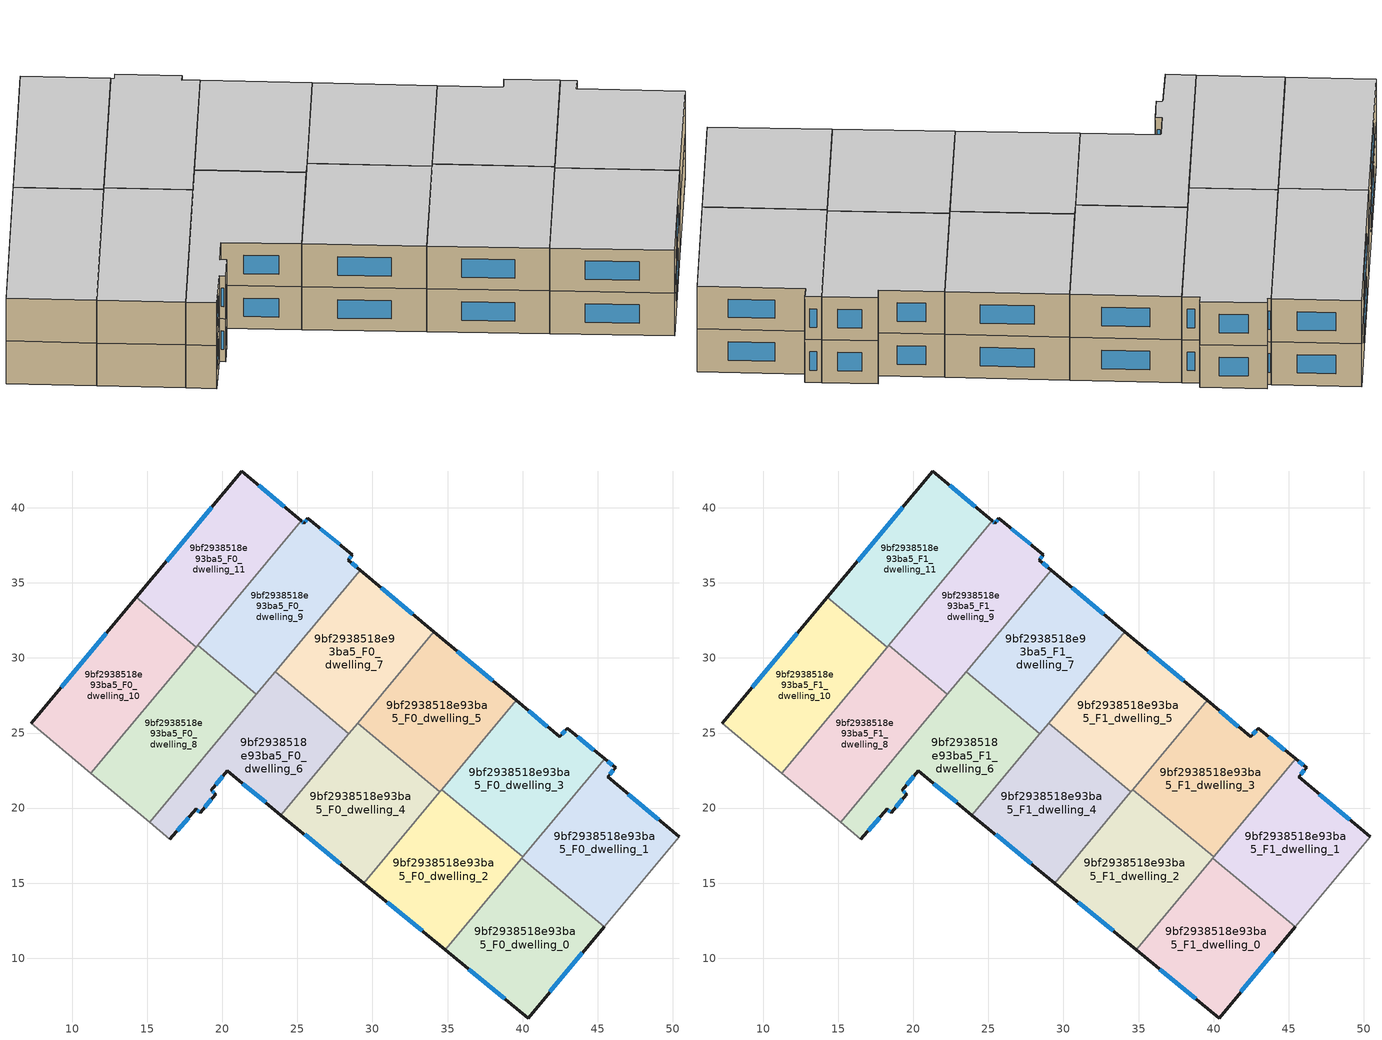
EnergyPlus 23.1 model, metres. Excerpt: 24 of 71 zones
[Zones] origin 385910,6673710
9bf2938518e93ba5_F0_dwelling_0
 floor ground (EU_floor_Construction): 45.43,12.08 40.38,6.02 34.85,10.56 39.94,16.66 z0
 wall outside (EU_wall_Construction): 34.85,10.56 40.38,6.02 45.43,12.08 z0:3
 wall to 9bf2938518e93ba5_F0_dwelling_1 (EU_wall_Construction): 45.43,12.08 39.94,16.66 z0:3
 wall to 9bf2938518e93ba5_F0_dwelling_2 (EU_wall_Construction): 39.94,16.66 34.85,10.56 z0:3
 window (EU_Window_Construction): 41.82,7.75 43.99,10.35 / 36.43,9.26 38.8,7.32 z0.86:2.14
9bf2938518e93ba5_F0_dwelling_1
 floor ground (EU_floor_Construction): 46.2,22.67 45.66,22.08 50.44,18.08 45.43,12.08 39.94,16.66 45.46,23.28 z0
 wall outside (EU_wall_Construction): 50.44,18.08 45.66,22.08 46.2,22.67 45.46,23.28 z0:3
 wall adiabatic (EU_wall_Construction): 45.43,12.08 50.44,18.08 z0:3
 wall to 9bf2938518e93ba5_F0_dwelling_3 (EU_wall_Construction): 45.46,23.28 40.01,16.74 z0:3
 wall to 9bf2938518e93ba5_F0_dwelling_2 (EU_wall_Construction): 40.01,16.74 39.94,16.66 z0:3
 window (EU_Window_Construction): 45.99,22.85 45.67,23.11 / 45.81,22.25 46.04,22.5 / 49.07,19.22 47.03,20.94 z0.86:2.14
9bf2938518e93ba5_F0_dwelling_10
 floor ground (EU_floor_Construction): 18.26,30.73 11.24,22.32 7.27,25.63 14.28,34.04 z0
 wall outside (EU_wall_Construction): 14.28,34.04 7.27,25.63 z0:3
 wall to 9bf2938518e93ba5_F0_dwelling_11 (EU_wall_Construction): 18.26,30.73 14.28,34.04 z0:3
 wall adiabatic (EU_wall_Construction): 7.27,25.63 11.24,22.32 z0:3
 wall to 9bf2938518e93ba5_F0_dwelling_8 (EU_wall_Construction): 11.24,22.32 18.26,30.73 z0:3
 window (EU_Window_Construction): 12.28,31.64 9.27,28.04 z0.86:2.14
9bf2938518e93ba5_F0_dwelling_11
 floor ground (EU_floor_Construction): 25.27,39.13 18.26,30.73 14.28,34.04 21.29,42.45 z0
 wall outside (EU_wall_Construction): 25.27,39.13 21.29,42.45 14.28,34.04 z0:3
 wall to 9bf2938518e93ba5_F0_dwelling_9 (EU_wall_Construction): 18.35,30.84 25.27,39.13 z0:3
 wall to 9bf2938518e93ba5_F0_dwelling_8 (EU_wall_Construction): 18.26,30.73 18.35,30.84 z0:3
 window (EU_Window_Construction): 24.13,40.08 22.43,41.5 / 19.29,40.05 16.28,36.45 z0.86:2.14
9bf2938518e93ba5_F0_dwelling_2
 floor ground (EU_floor_Construction): 40.01,16.74 34.85,10.56 29.43,15.01 34.62,21.23 z0
 wall outside (EU_wall_Construction): 29.43,15.01 34.85,10.56 z0:3
 wall to 9bf2938518e93ba5_F0_dwelling_3 (EU_wall_Construction): 40.01,16.74 34.62,21.23 z0:3
 wall to 9bf2938518e93ba5_F0_dwelling_4 (EU_wall_Construction): 34.49,21.08 29.43,15.01 z0:3
 wall to 9bf2938518e93ba5_F0_dwelling_5 (EU_wall_Construction): 34.62,21.23 34.49,21.08 z0:3
 window (EU_Window_Construction): 30.98,13.74 33.3,11.83 z0.86:2.14
9bf2938518e93ba5_F0_dwelling_3
 floor ground (EU_floor_Construction): 42.97,25.33 45.46,23.28 40.01,16.74 34.62,21.23 39.58,27.17 42.48,24.74 z0
 wall outside (EU_wall_Construction): 45.46,23.28 42.97,25.33 42.48,24.74 39.58,27.17 z0:3
 wall to 9bf2938518e93ba5_F0_dwelling_5 (EU_wall_Construction): 39.58,27.17 34.62,21.23 z0:3
 window (EU_Window_Construction): 41.65,25.43 40.41,26.47 / 42.83,25.16 42.62,24.91 / 44.75,23.87 43.68,24.74 z0.86:2.14
9bf2938518e93ba5_F0_dwelling_4
 floor ground (EU_floor_Construction): 34.49,21.08 29.43,15.01 23.91,19.54 29.01,25.65 z0
 wall outside (EU_wall_Construction): 23.91,19.54 29.43,15.01 z0:3
 wall to 9bf2938518e93ba5_F0_dwelling_5 (EU_wall_Construction): 34.49,21.08 29.01,25.65 z0:3
 wall to 9bf2938518e93ba5_F0_dwelling_6 (EU_wall_Construction): 28.43,24.96 23.91,19.54 z0:3
 wall to 9bf2938518e93ba5_F0_dwelling_7 (EU_wall_Construction): 29.01,25.65 28.43,24.96 z0:3
 window (EU_Window_Construction): 25.49,18.24 27.85,16.3 z0.86:2.14
9bf2938518e93ba5_F0_dwelling_5
 floor ground (EU_floor_Construction): 39.58,27.17 34.49,21.08 29.01,25.65 34.1,31.75 z0
 wall outside (EU_wall_Construction): 39.58,27.17 34.1,31.75 z0:3
 wall to 9bf2938518e93ba5_F0_dwelling_7 (EU_wall_Construction): 34.1,31.75 29.01,25.65 z0:3
 window (EU_Window_Construction): 38.01,28.47 35.66,30.44 z0.86:2.14
9bf2938518e93ba5_F0_dwelling_6
 floor ground (EU_floor_Construction): 28.43,24.96 23.91,19.54 20.33,22.47 19.26,21.18 19.56,20.93 18.54,19.68 18.26,19.95 16.5,17.92 15.15,19.04 23.51,29.07 z0
 wall outside (EU_wall_Construction): 16.5,17.92 18.26,19.95 18.54,19.68 19.56,20.93 19.26,21.18 20.33,22.47 23.91,19.54 z0:3
 wall adiabatic (EU_wall_Construction): 15.15,19.04 16.5,17.92 z0:3
 wall to 9bf2938518e93ba5_F0_dwelling_7 (EU_wall_Construction): 28.43,24.96 23.51,29.07 z0:3
 wall to 9bf2938518e93ba5_F0_dwelling_8 (EU_wall_Construction): 22.27,27.57 15.15,19.04 z0:3
 wall to 9bf2938518e93ba5_F0_dwelling_9 (EU_wall_Construction): 23.51,29.07 22.27,27.57 z0:3
 window (EU_Window_Construction): 19.47,21.01 19.35,21.11 / 18.83,20.04 19.27,20.58 / 18.34,19.87 18.46,19.76 / 17,18.5 17.75,19.37 / 21.35,21.63 22.89,20.38 / 19.57,21.55 20.03,22.11 z0.86:2.14
9bf2938518e93ba5_F0_dwelling_7
 floor ground (EU_floor_Construction): 34.1,31.75 28.43,24.96 23.51,29.07 29.18,35.86 z0
 wall outside (EU_wall_Construction): 34.1,31.75 29.18,35.86 z0:3
 wall to 9bf2938518e93ba5_F0_dwelling_9 (EU_wall_Construction): 29.18,35.86 23.51,29.07 z0:3
 window (EU_Window_Construction): 32.69,32.92 30.58,34.68 z0.86:2.14
9bf2938518e93ba5_F0_dwelling_8
 floor ground (EU_floor_Construction): 22.27,27.57 15.15,19.04 11.24,22.32 18.35,30.84 z0
 wall to 9bf2938518e93ba5_F0_dwelling_9 (EU_wall_Construction): 22.27,27.57 18.35,30.84 z0:3
 wall adiabatic (EU_wall_Construction): 11.24,22.32 15.15,19.04 z0:3
9bf2938518e93ba5_F0_dwelling_9
 floor ground (EU_floor_Construction): 28.67,36.86 28.38,36.52 29.18,35.86 22.27,27.57 18.35,30.84 25.27,39.13 25.44,38.98 25.68,39.3 z0
 wall outside (EU_wall_Construction): 29.18,35.86 28.38,36.52 28.67,36.86 25.68,39.3 25.44,38.98 25.27,39.13 z0:3
 window (EU_Window_Construction): 28.95,36.05 28.61,36.33 / 25.39,39.02 25.32,39.09 / 25.61,39.21 25.51,39.07 / 27.81,37.56 26.53,38.61 / 28.46,36.62 28.59,36.76 z0.86:2.14
9bf2938518e93ba5_F1_dwelling_0
 floor to 9bf2938518e93ba5_F0_dwelling_0 (EU_floor_Construction): 45.43,12.08 40.38,6.02 34.85,10.56 39.94,16.66 z3
 wall outside (EU_wall_Construction): 34.85,10.56 40.38,6.02 45.43,12.08 z3:6
 wall to 9bf2938518e93ba5_F1_dwelling_1 (EU_wall_Construction): 45.43,12.08 39.94,16.66 z3:6
 wall to 9bf2938518e93ba5_F1_dwelling_2 (EU_wall_Construction): 39.94,16.66 34.85,10.56 z3:6
 window (EU_Window_Construction): 41.82,7.75 43.99,10.35 / 36.43,9.26 38.8,7.32 z3.86:5.14
 ceiling to 9bf2938518e93ba5_F2_dwelling_0 (EU_floor_Construction): 40.38,6.02 45.43,12.08 39.94,16.66 34.85,10.56 z6
9bf2938518e93ba5_F1_dwelling_1
 floor to 9bf2938518e93ba5_F0_dwelling_1 (EU_floor_Construction): 46.2,22.67 45.66,22.08 50.44,18.08 45.43,12.08 39.94,16.66 45.46,23.28 z3
 wall outside (EU_wall_Construction): 50.44,18.08 45.66,22.08 46.2,22.67 45.46,23.28 z3:6
 wall adiabatic (EU_wall_Construction): 45.43,12.08 50.44,18.08 z3:6
 wall to 9bf2938518e93ba5_F1_dwelling_3 (EU_wall_Construction): 45.46,23.28 40.01,16.74 z3:6
 wall to 9bf2938518e93ba5_F1_dwelling_2 (EU_wall_Construction): 40.01,16.74 39.94,16.66 z3:6
 window (EU_Window_Construction): 45.99,22.85 45.67,23.11 / 45.81,22.25 46.04,22.5 / 49.07,19.22 47.03,20.94 z3.86:5.14
 ceiling to 9bf2938518e93ba5_F2_dwelling_1 (EU_floor_Construction): 45.43,12.08 50.44,18.08 45.66,22.08 46.2,22.67 45.46,23.28 39.94,16.66 z6
9bf2938518e93ba5_F1_dwelling_10
 floor to 9bf2938518e93ba5_F0_dwelling_10 (EU_floor_Construction): 18.26,30.73 11.24,22.32 7.27,25.63 14.28,34.04 z3
 wall outside (EU_wall_Construction): 14.28,34.04 7.27,25.63 z3:6
 wall to 9bf2938518e93ba5_F1_dwelling_11 (EU_wall_Construction): 18.26,30.73 14.28,34.04 z3:6
 wall adiabatic (EU_wall_Construction): 7.27,25.63 11.24,22.32 z3:6
 wall to 9bf2938518e93ba5_F1_dwelling_8 (EU_wall_Construction): 11.24,22.32 18.26,30.73 z3:6
 window (EU_Window_Construction): 12.28,31.64 9.27,28.04 z3.86:5.14
 ceiling to 9bf2938518e93ba5_F2_dwelling_10 (EU_floor_Construction): 11.24,22.32 18.26,30.73 14.28,34.04 7.27,25.63 z6
9bf2938518e93ba5_F1_dwelling_11
 floor to 9bf2938518e93ba5_F0_dwelling_11 (EU_floor_Construction): 25.27,39.13 18.26,30.73 14.28,34.04 21.29,42.45 z3
 wall outside (EU_wall_Construction): 25.27,39.13 21.29,42.45 14.28,34.04 z3:6
 wall to 9bf2938518e93ba5_F1_dwelling_9 (EU_wall_Construction): 18.35,30.84 25.27,39.13 z3:6
 wall to 9bf2938518e93ba5_F1_dwelling_8 (EU_wall_Construction): 18.26,30.73 18.35,30.84 z3:6
 window (EU_Window_Construction): 24.13,40.08 22.43,41.5 / 19.29,40.05 16.28,36.45 z3.86:5.14
 ceiling to 9bf2938518e93ba5_F2_dwelling_11 (EU_floor_Construction): 18.26,30.73 25.27,39.13 21.29,42.45 14.28,34.04 z6
9bf2938518e93ba5_F1_dwelling_2
 floor to 9bf2938518e93ba5_F0_dwelling_2 (EU_floor_Construction): 40.01,16.74 34.85,10.56 29.43,15.01 34.62,21.23 z3
 wall outside (EU_wall_Construction): 29.43,15.01 34.85,10.56 z3:6
 wall to 9bf2938518e93ba5_F1_dwelling_3 (EU_wall_Construction): 40.01,16.74 34.62,21.23 z3:6
 wall to 9bf2938518e93ba5_F1_dwelling_4 (EU_wall_Construction): 34.49,21.08 29.43,15.01 z3:6
 wall to 9bf2938518e93ba5_F1_dwelling_5 (EU_wall_Construction): 34.62,21.23 34.49,21.08 z3:6
 window (EU_Window_Construction): 30.98,13.74 33.3,11.83 z3.86:5.14
 ceiling to 9bf2938518e93ba5_F2_dwelling_2 (EU_floor_Construction): 34.85,10.56 40.01,16.74 34.62,21.23 29.43,15.01 z6
9bf2938518e93ba5_F1_dwelling_3
 floor to 9bf2938518e93ba5_F0_dwelling_3 (EU_floor_Construction): 42.97,25.33 45.46,23.28 40.01,16.74 34.62,21.23 39.58,27.17 42.48,24.74 z3
 wall outside (EU_wall_Construction): 45.46,23.28 42.97,25.33 42.48,24.74 39.58,27.17 z3:6
 wall to 9bf2938518e93ba5_F1_dwelling_5 (EU_wall_Construction): 39.58,27.17 34.62,21.23 z3:6
 window (EU_Window_Construction): 41.65,25.43 40.41,26.47 / 42.83,25.16 42.62,24.91 / 44.75,23.87 43.68,24.74 z3.86:5.14
 ceiling to 9bf2938518e93ba5_F2_dwelling_3 (EU_floor_Construction): 40.01,16.74 45.46,23.28 42.97,25.33 42.48,24.74 39.58,27.17 34.62,21.23 z6
9bf2938518e93ba5_F1_dwelling_4
 floor to 9bf2938518e93ba5_F0_dwelling_4 (EU_floor_Construction): 34.49,21.08 29.43,15.01 23.91,19.54 29.01,25.65 z3
 wall outside (EU_wall_Construction): 23.91,19.54 29.43,15.01 z3:6
 wall to 9bf2938518e93ba5_F1_dwelling_5 (EU_wall_Construction): 34.49,21.08 29.01,25.65 z3:6
 wall to 9bf2938518e93ba5_F1_dwelling_6 (EU_wall_Construction): 28.43,24.96 23.91,19.54 z3:6
 wall to 9bf2938518e93ba5_F1_dwelling_7 (EU_wall_Construction): 29.01,25.65 28.43,24.96 z3:6
 window (EU_Window_Construction): 25.49,18.24 27.85,16.3 z3.86:5.14
 ceiling to 9bf2938518e93ba5_F2_dwelling_4 (EU_floor_Construction): 29.43,15.01 34.49,21.08 29.01,25.65 23.91,19.54 z6
9bf2938518e93ba5_F1_dwelling_5
 floor to 9bf2938518e93ba5_F0_dwelling_5 (EU_floor_Construction): 39.58,27.17 34.49,21.08 29.01,25.65 34.1,31.75 z3
 wall outside (EU_wall_Construction): 39.58,27.17 34.1,31.75 z3:6
 wall to 9bf2938518e93ba5_F1_dwelling_7 (EU_wall_Construction): 34.1,31.75 29.01,25.65 z3:6
 window (EU_Window_Construction): 38.01,28.47 35.66,30.44 z3.86:5.14
 ceiling to 9bf2938518e93ba5_F2_dwelling_5 (EU_floor_Construction): 34.49,21.08 39.58,27.17 34.1,31.75 29.01,25.65 z6
9bf2938518e93ba5_F1_dwelling_6
 floor to 9bf2938518e93ba5_F0_dwelling_6 (EU_floor_Construction): 28.43,24.96 23.91,19.54 20.33,22.47 19.26,21.18 19.56,20.93 18.54,19.68 18.26,19.95 16.5,17.92 15.15,19.04 23.51,29.07 z3
 wall outside (EU_wall_Construction): 16.5,17.92 18.26,19.95 18.54,19.68 19.56,20.93 19.26,21.18 20.33,22.47 23.91,19.54 z3:6
 wall adiabatic (EU_wall_Construction): 15.15,19.04 16.5,17.92 z3:6
 wall to 9bf2938518e93ba5_F1_dwelling_7 (EU_wall_Construction): 28.43,24.96 23.51,29.07 z3:6
 wall to 9bf2938518e93ba5_F1_dwelling_8 (EU_wall_Construction): 22.27,27.57 15.15,19.04 z3:6
 wall to 9bf2938518e93ba5_F1_dwelling_9 (EU_wall_Construction): 23.51,29.07 22.27,27.57 z3:6
 window (EU_Window_Construction): 19.47,21.01 19.35,21.11 / 18.83,20.04 19.27,20.58 / 18.34,19.87 18.46,19.76 / 17,18.5 17.75,19.37 / 21.35,21.63 22.89,20.38 / 19.57,21.55 20.03,22.11 z3.86:5.14
 ceiling to 9bf2938518e93ba5_F2_dwelling_6 (EU_floor_Construction): 23.91,19.54 28.43,24.96 23.51,29.07 15.15,19.04 16.5,17.92 18.26,19.95 18.54,19.68 19.56,20.93 19.26,21.18 20.33,22.47 z6
9bf2938518e93ba5_F1_dwelling_7
 floor to 9bf2938518e93ba5_F0_dwelling_7 (EU_floor_Construction): 34.1,31.75 28.43,24.96 23.51,29.07 29.18,35.86 z3
 wall outside (EU_wall_Construction): 34.1,31.75 29.18,35.86 z3:6
 wall to 9bf2938518e93ba5_F1_dwelling_9 (EU_wall_Construction): 29.18,35.86 23.51,29.07 z3:6
 window (EU_Window_Construction): 32.69,32.92 30.58,34.68 z3.86:5.14
 ceiling to 9bf2938518e93ba5_F2_dwelling_7 (EU_floor_Construction): 28.43,24.96 34.1,31.75 29.18,35.86 23.51,29.07 z6
9bf2938518e93ba5_F1_dwelling_8
 floor to 9bf2938518e93ba5_F0_dwelling_8 (EU_floor_Construction): 22.27,27.57 15.15,19.04 11.24,22.32 18.35,30.84 z3
 wall to 9bf2938518e93ba5_F1_dwelling_9 (EU_wall_Construction): 22.27,27.57 18.35,30.84 z3:6
 wall adiabatic (EU_wall_Construction): 11.24,22.32 15.15,19.04 z3:6
 ceiling to 9bf2938518e93ba5_F2_dwelling_8 (EU_floor_Construction): 15.15,19.04 22.27,27.57 18.35,30.84 11.24,22.32 z6
9bf2938518e93ba5_F1_dwelling_9
 floor to 9bf2938518e93ba5_F0_dwelling_9 (EU_floor_Construction): 28.67,36.86 28.38,36.52 29.18,35.86 22.27,27.57 18.35,30.84 25.27,39.13 25.44,38.98 25.68,39.3 z3
 wall outside (EU_wall_Construction): 29.18,35.86 28.38,36.52 28.67,36.86 25.68,39.3 25.44,38.98 25.27,39.13 z3:6
 window (EU_Window_Construction): 28.95,36.05 28.61,36.33 / 25.39,39.02 25.32,39.09 / 25.61,39.21 25.51,39.07 / 27.81,37.56 26.53,38.61 / 28.46,36.62 28.59,36.76 z3.86:5.14
 ceiling to 9bf2938518e93ba5_F2_dwelling_9 (EU_floor_Construction): 22.27,27.57 29.18,35.86 28.38,36.52 28.67,36.86 25.68,39.3 25.44,38.98 25.27,39.13 18.35,30.84 z6
[Building]
EU S2 Campaign: North Axis=0; Terrain=City; Solar Distribution=FullExterior
[Site:Location]
Helsinki-Vantaa.AP: Latitude=60.317; Longitude=24.963; Time Zone=2; Elevation=54.6
[SizingPeriod:WeatherFileDays]
AnnualSizingPeriod: Begin Month=1; Begin Day of Month=1; End Month=12; End Day of Month=31; Day of Week for Start Day=Monday; Use Weather File Daylight Saving Period=No; Use Weather File Rain and Snow Indicators=No
[MATERIAL]
EU_InternalMass_Material: Roughness=MediumRough; Thickness=0.1; Conductivity=1; Density=1800; Specific Heat=900; Thermal Absorptance=0.9; Solar Absorptance=0.7; Visible Absorptance=0.7
[MATERIAL:NOMASS] Roughness=MediumRough; Thermal Absorptance=0.9; Solar Absorptance=0.7; Visible Absorptance=0.7
Name | Thermal Resistance
EU_wall_NoMass | 1.10183
EU_floor_NoMass | 1.70606
[WINDOWMATERIAL:SIMPLEGLAZINGSYSTEM]
EU_Window_SimpleGlazing: UFactor=3.11035; Solar Heat Gain Coefficient=0.8; Visible Transmittance=0.8
[CONSTRUCTION]
EU_wall_Construction: EU_wall_NoMass
EU_floor_Construction: EU_floor_NoMass
EU_Window_Construction: EU_Window_SimpleGlazing
EU_InternalMass_Construction: EU_InternalMass_Material
[ZONE] Type=1; Multiplier=1; Ceiling Height=autocalculate; Floor Area=autocalculate; Part of Total Floor Area=Yes
Name | Volume
9bf2938518e93ba5_F0_dwelling_0; 9bf2938518e93ba5_F1_dwelling_0; 9bf2938518e93ba5_F0_dwelling_1; 9bf2938518e93ba5_F1_dwelling_1 | 169.986
9bf2938518e93ba5_F0_dwelling_10; 9bf2938518e93ba5_F1_dwelling_10; 9bf2938518e93ba5_F0_dwelling_2; 9bf2938518e93ba5_F1_dwelling_2 | 169.98
9bf2938518e93ba5_F0_dwelling_11; 9bf2938518e93ba5_F1_dwelling_11 | 169.998
9bf2938518e93ba5_F0_dwelling_3; 9bf2938518e93ba5_F1_dwelling_3; 9bf2938518e93ba5_F0_dwelling_9; 9bf2938518e93ba5_F1_dwelling_9 | 169.978
9bf2938518e93ba5_F0_dwelling_4; 9bf2938518e93ba5_F1_dwelling_4; 9bf2938518e93ba5_F0_dwelling_5; 9bf2938518e93ba5_F1_dwelling_5 | 169.981
9bf2938518e93ba5_F0_dwelling_6; 9bf2938518e93ba5_F1_dwelling_6 | 169.965
9bf2938518e93ba5_F0_dwelling_7; 9bf2938518e93ba5_F1_dwelling_7 | 169.984
9bf2938518e93ba5_F0_dwelling_8; 9bf2938518e93ba5_F1_dwelling_8 | 169.972
[INTERNALMASS] Construction=EU_InternalMass_Construction
Name | Zone or ZoneList | Surface Area
9bf2938518e93ba5_F0_dwelling_0_EU_InternalMass | 9bf2938518e93ba5_F0_dwelling_0 | 56.6621
9bf2938518e93ba5_F0_dwelling_1_EU_InternalMass | 9bf2938518e93ba5_F0_dwelling_1 | 56.6617
9bf2938518e93ba5_F0_dwelling_2_EU_InternalMass | 9bf2938518e93ba5_F0_dwelling_2 | 56.66
9bf2938518e93ba5_F0_dwelling_3_EU_InternalMass | 9bf2938518e93ba5_F0_dwelling_3 | 56.6594
9bf2938518e93ba5_F0_dwelling_4_EU_InternalMass | 9bf2938518e93ba5_F0_dwelling_4 | 56.6603
9bf2938518e93ba5_F0_dwelling_5_EU_InternalMass | 9bf2938518e93ba5_F0_dwelling_5 | 56.6604
9bf2938518e93ba5_F0_dwelling_6_EU_InternalMass | 9bf2938518e93ba5_F0_dwelling_6 | 56.6552
9bf2938518e93ba5_F0_dwelling_7_EU_InternalMass | 9bf2938518e93ba5_F0_dwelling_7 | 56.6615
9bf2938518e93ba5_F0_dwelling_8_EU_InternalMass | 9bf2938518e93ba5_F0_dwelling_8 | 56.6574
9bf2938518e93ba5_F0_dwelling_9_EU_InternalMass | 9bf2938518e93ba5_F0_dwelling_9 | 56.6593
9bf2938518e93ba5_F0_dwelling_10_EU_InternalMass | 9bf2938518e93ba5_F0_dwelling_10 | 56.66
9bf2938518e93ba5_F0_dwelling_11_EU_InternalMass | 9bf2938518e93ba5_F0_dwelling_11 | 56.6662
9bf2938518e93ba5_F1_dwelling_0_EU_InternalMass | 9bf2938518e93ba5_F1_dwelling_0 | 56.6621
9bf2938518e93ba5_F1_dwelling_1_EU_InternalMass | 9bf2938518e93ba5_F1_dwelling_1 | 56.6617
9bf2938518e93ba5_F1_dwelling_2_EU_InternalMass | 9bf2938518e93ba5_F1_dwelling_2 | 56.66
9bf2938518e93ba5_F1_dwelling_3_EU_InternalMass | 9bf2938518e93ba5_F1_dwelling_3 | 56.6594
9bf2938518e93ba5_F1_dwelling_4_EU_InternalMass | 9bf2938518e93ba5_F1_dwelling_4 | 56.6603
9bf2938518e93ba5_F1_dwelling_5_EU_InternalMass | 9bf2938518e93ba5_F1_dwelling_5 | 56.6604
9bf2938518e93ba5_F1_dwelling_6_EU_InternalMass | 9bf2938518e93ba5_F1_dwelling_6 | 56.6552
9bf2938518e93ba5_F1_dwelling_7_EU_InternalMass | 9bf2938518e93ba5_F1_dwelling_7 | 56.6615
9bf2938518e93ba5_F1_dwelling_8_EU_InternalMass | 9bf2938518e93ba5_F1_dwelling_8 | 56.6574
9bf2938518e93ba5_F1_dwelling_9_EU_InternalMass | 9bf2938518e93ba5_F1_dwelling_9 | 56.6593
9bf2938518e93ba5_F1_dwelling_10_EU_InternalMass | 9bf2938518e93ba5_F1_dwelling_10 | 56.66
9bf2938518e93ba5_F1_dwelling_11_EU_InternalMass | 9bf2938518e93ba5_F1_dwelling_11 | 56.6662
[OTHEREQUIPMENT] Fuel Type=Electricity; Design Level Calculation Method=Watts/Area; Power per Zone Floor Area=1; Fraction Latent=0; Fraction Radiant=0; Fraction Lost=0; Carbon Dioxide Generation Rate=0; EndUse Subcategory=EU_Step8_InternalGains
Name | Zone or ZoneList or Space or SpaceList | Schedule
EU_Step8_InternalGain_9bf2938518e93ba5_F0_dwelling_0_f000 | 9bf2938518e93ba5_F0_dwelling_0 | EU_Step8_GainSchedule_9bf2938518e93ba5_F0_dwelling_0_f000
EU_Step8_InternalGain_9bf2938518e93ba5_F0_dwelling_1_f000 | 9bf2938518e93ba5_F0_dwelling_1 | EU_Step8_GainSchedule_9bf2938518e93ba5_F0_dwelling_1_f000
EU_Step8_InternalGain_9bf2938518e93ba5_F0_dwelling_2_f000 | 9bf2938518e93ba5_F0_dwelling_2 | EU_Step8_GainSchedule_9bf2938518e93ba5_F0_dwelling_2_f000
EU_Step8_InternalGain_9bf2938518e93ba5_F0_dwelling_3_f000 | 9bf2938518e93ba5_F0_dwelling_3 | EU_Step8_GainSchedule_9bf2938518e93ba5_F0_dwelling_3_f000
EU_Step8_InternalGain_9bf2938518e93ba5_F0_dwelling_4_f000 | 9bf2938518e93ba5_F0_dwelling_4 | EU_Step8_GainSchedule_9bf2938518e93ba5_F0_dwelling_4_f000
EU_Step8_InternalGain_9bf2938518e93ba5_F0_dwelling_5_f000 | 9bf2938518e93ba5_F0_dwelling_5 | EU_Step8_GainSchedule_9bf2938518e93ba5_F0_dwelling_5_f000
EU_Step8_InternalGain_9bf2938518e93ba5_F0_dwelling_6_f000 | 9bf2938518e93ba5_F0_dwelling_6 | EU_Step8_GainSchedule_9bf2938518e93ba5_F0_dwelling_6_f000
EU_Step8_InternalGain_9bf2938518e93ba5_F0_dwelling_7_f000 | 9bf2938518e93ba5_F0_dwelling_7 | EU_Step8_GainSchedule_9bf2938518e93ba5_F0_dwelling_7_f000
EU_Step8_InternalGain_9bf2938518e93ba5_F0_dwelling_8_f000 | 9bf2938518e93ba5_F0_dwelling_8 | EU_Step8_GainSchedule_9bf2938518e93ba5_F0_dwelling_8_f000
EU_Step8_InternalGain_9bf2938518e93ba5_F0_dwelling_9_f000 | 9bf2938518e93ba5_F0_dwelling_9 | EU_Step8_GainSchedule_9bf2938518e93ba5_F0_dwelling_9_f000
EU_Step8_InternalGain_9bf2938518e93ba5_F0_dwelling_10_f000 | 9bf2938518e93ba5_F0_dwelling_10 | EU_Step8_GainSchedule_9bf2938518e93ba5_F0_dwelling_10_f000
EU_Step8_InternalGain_9bf2938518e93ba5_F0_dwelling_11_f000 | 9bf2938518e93ba5_F0_dwelling_11 | EU_Step8_GainSchedule_9bf2938518e93ba5_F0_dwelling_11_f000
EU_Step8_InternalGain_9bf2938518e93ba5_F1_dwelling_0_f000 | 9bf2938518e93ba5_F1_dwelling_0 | EU_Step8_GainSchedule_9bf2938518e93ba5_F1_dwelling_0_f000
EU_Step8_InternalGain_9bf2938518e93ba5_F1_dwelling_1_f000 | 9bf2938518e93ba5_F1_dwelling_1 | EU_Step8_GainSchedule_9bf2938518e93ba5_F1_dwelling_1_f000
EU_Step8_InternalGain_9bf2938518e93ba5_F1_dwelling_2_f000 | 9bf2938518e93ba5_F1_dwelling_2 | EU_Step8_GainSchedule_9bf2938518e93ba5_F1_dwelling_2_f000
EU_Step8_InternalGain_9bf2938518e93ba5_F1_dwelling_3_f000 | 9bf2938518e93ba5_F1_dwelling_3 | EU_Step8_GainSchedule_9bf2938518e93ba5_F1_dwelling_3_f000
EU_Step8_InternalGain_9bf2938518e93ba5_F1_dwelling_4_f000 | 9bf2938518e93ba5_F1_dwelling_4 | EU_Step8_GainSchedule_9bf2938518e93ba5_F1_dwelling_4_f000
EU_Step8_InternalGain_9bf2938518e93ba5_F1_dwelling_5_f000 | 9bf2938518e93ba5_F1_dwelling_5 | EU_Step8_GainSchedule_9bf2938518e93ba5_F1_dwelling_5_f000
EU_Step8_InternalGain_9bf2938518e93ba5_F1_dwelling_6_f000 | 9bf2938518e93ba5_F1_dwelling_6 | EU_Step8_GainSchedule_9bf2938518e93ba5_F1_dwelling_6_f000
EU_Step8_InternalGain_9bf2938518e93ba5_F1_dwelling_7_f000 | 9bf2938518e93ba5_F1_dwelling_7 | EU_Step8_GainSchedule_9bf2938518e93ba5_F1_dwelling_7_f000
EU_Step8_InternalGain_9bf2938518e93ba5_F1_dwelling_8_f000 | 9bf2938518e93ba5_F1_dwelling_8 | EU_Step8_GainSchedule_9bf2938518e93ba5_F1_dwelling_8_f000
EU_Step8_InternalGain_9bf2938518e93ba5_F1_dwelling_9_f000 | 9bf2938518e93ba5_F1_dwelling_9 | EU_Step8_GainSchedule_9bf2938518e93ba5_F1_dwelling_9_f000
EU_Step8_InternalGain_9bf2938518e93ba5_F1_dwelling_10_f000 | 9bf2938518e93ba5_F1_dwelling_10 | EU_Step8_GainSchedule_9bf2938518e93ba5_F1_dwelling_10_f000
EU_Step8_InternalGain_9bf2938518e93ba5_F1_dwelling_11_f000 | 9bf2938518e93ba5_F1_dwelling_11 | EU_Step8_GainSchedule_9bf2938518e93ba5_F1_dwelling_11_f000
[ZONEVENTILATION:DESIGNFLOWRATE] Schedule=EU_AlwaysOn; Design Flow Rate Calculation Method=AirChanges/Hour; Air Changes per Hour=0.756316; Ventilation Type=Natural; Fan Pressure Rise=0; Fan Total Efficiency=1; Constant Term Coefficient=1; Temperature Term Coefficient=0; Velocity Term Coefficient=0; Velocity Squared Term Coefficient=0; Minimum Indoor Temperature=-100; Maximum Indoor Temperature=100; Delta Temperature=-100; Minimum Outdoor Temperature=-100; Maximum Outdoor Temperature=100; Maximum Wind Speed=40
Name | Zone or ZoneList or Space or SpaceList
EU_ConstantAir_9bf2938518e93ba5_F0_dwelling_0 | 9bf2938518e93ba5_F0_dwelling_0
EU_ConstantAir_9bf2938518e93ba5_F0_dwelling_1 | 9bf2938518e93ba5_F0_dwelling_1
EU_ConstantAir_9bf2938518e93ba5_F0_dwelling_2 | 9bf2938518e93ba5_F0_dwelling_2
EU_ConstantAir_9bf2938518e93ba5_F0_dwelling_3 | 9bf2938518e93ba5_F0_dwelling_3
EU_ConstantAir_9bf2938518e93ba5_F0_dwelling_4 | 9bf2938518e93ba5_F0_dwelling_4
EU_ConstantAir_9bf2938518e93ba5_F0_dwelling_5 | 9bf2938518e93ba5_F0_dwelling_5
EU_ConstantAir_9bf2938518e93ba5_F0_dwelling_6 | 9bf2938518e93ba5_F0_dwelling_6
EU_ConstantAir_9bf2938518e93ba5_F0_dwelling_7 | 9bf2938518e93ba5_F0_dwelling_7
EU_ConstantAir_9bf2938518e93ba5_F0_dwelling_8 | 9bf2938518e93ba5_F0_dwelling_8
EU_ConstantAir_9bf2938518e93ba5_F0_dwelling_9 | 9bf2938518e93ba5_F0_dwelling_9
EU_ConstantAir_9bf2938518e93ba5_F0_dwelling_10 | 9bf2938518e93ba5_F0_dwelling_10
EU_ConstantAir_9bf2938518e93ba5_F0_dwelling_11 | 9bf2938518e93ba5_F0_dwelling_11
EU_ConstantAir_9bf2938518e93ba5_F1_dwelling_0 | 9bf2938518e93ba5_F1_dwelling_0
EU_ConstantAir_9bf2938518e93ba5_F1_dwelling_1 | 9bf2938518e93ba5_F1_dwelling_1
EU_ConstantAir_9bf2938518e93ba5_F1_dwelling_2 | 9bf2938518e93ba5_F1_dwelling_2
EU_ConstantAir_9bf2938518e93ba5_F1_dwelling_3 | 9bf2938518e93ba5_F1_dwelling_3
EU_ConstantAir_9bf2938518e93ba5_F1_dwelling_4 | 9bf2938518e93ba5_F1_dwelling_4
EU_ConstantAir_9bf2938518e93ba5_F1_dwelling_5 | 9bf2938518e93ba5_F1_dwelling_5
EU_ConstantAir_9bf2938518e93ba5_F1_dwelling_6 | 9bf2938518e93ba5_F1_dwelling_6
EU_ConstantAir_9bf2938518e93ba5_F1_dwelling_7 | 9bf2938518e93ba5_F1_dwelling_7
EU_ConstantAir_9bf2938518e93ba5_F1_dwelling_8 | 9bf2938518e93ba5_F1_dwelling_8
EU_ConstantAir_9bf2938518e93ba5_F1_dwelling_9 | 9bf2938518e93ba5_F1_dwelling_9
EU_ConstantAir_9bf2938518e93ba5_F1_dwelling_10 | 9bf2938518e93ba5_F1_dwelling_10
EU_ConstantAir_9bf2938518e93ba5_F1_dwelling_11 | 9bf2938518e93ba5_F1_dwelling_11
[HVACTEMPLATE:THERMOSTAT] Constant Heating Setpoint=20; Constant Cooling Setpoint=50
EU_HeatOnly_9bf2938518e93ba5_F0_dwelling_0; EU_HeatOnly_9bf2938518e93ba5_F0_dwelling_1; EU_HeatOnly_9bf2938518e93ba5_F0_dwelling_2; EU_HeatOnly_9bf2938518e93ba5_F0_dwelling_3; EU_HeatOnly_9bf2938518e93ba5_F0_dwelling_4; EU_HeatOnly_9bf2938518e93ba5_F0_dwelling_5; EU_HeatOnly_9bf2938518e93ba5_F0_dwelling_6; EU_HeatOnly_9bf2938518e93ba5_F0_dwelling_7; EU_HeatOnly_9bf2938518e93ba5_F0_dwelling_8; EU_HeatOnly_9bf2938518e93ba5_F0_dwelling_9; EU_HeatOnly_9bf2938518e93ba5_F0_dwelling_10; EU_HeatOnly_9bf2938518e93ba5_F0_dwelling_11; EU_HeatOnly_9bf2938518e93ba5_F1_dwelling_0; EU_HeatOnly_9bf2938518e93ba5_F1_dwelling_1; EU_HeatOnly_9bf2938518e93ba5_F1_dwelling_2; EU_HeatOnly_9bf2938518e93ba5_F1_dwelling_3; EU_HeatOnly_9bf2938518e93ba5_F1_dwelling_4; EU_HeatOnly_9bf2938518e93ba5_F1_dwelling_5; EU_HeatOnly_9bf2938518e93ba5_F1_dwelling_6; EU_HeatOnly_9bf2938518e93ba5_F1_dwelling_7; EU_HeatOnly_9bf2938518e93ba5_F1_dwelling_8; EU_HeatOnly_9bf2938518e93ba5_F1_dwelling_9; EU_HeatOnly_9bf2938518e93ba5_F1_dwelling_10; EU_HeatOnly_9bf2938518e93ba5_F1_dwelling_11; EU_HeatOnly_9bf2938518e93ba5_F2_dwelling_0; EU_HeatOnly_9bf2938518e93ba5_F2_dwelling_1; EU_HeatOnly_9bf2938518e93ba5_F2_dwelling_2; EU_HeatOnly_9bf2938518e93ba5_F2_dwelling_3; EU_HeatOnly_9bf2938518e93ba5_F2_dwelling_4; EU_HeatOnly_9bf2938518e93ba5_F2_dwelling_5; EU_HeatOnly_9bf2938518e93ba5_F2_dwelling_6; EU_HeatOnly_9bf2938518e93ba5_F2_dwelling_7; EU_HeatOnly_9bf2938518e93ba5_F2_dwelling_8; EU_HeatOnly_9bf2938518e93ba5_F2_dwelling_9; EU_HeatOnly_9bf2938518e93ba5_F2_dwelling_10; EU_HeatOnly_9bf2938518e93ba5_F2_dwelling_11; EU_HeatOnly_9bf2938518e93ba5_F3_dwelling_0; EU_HeatOnly_9bf2938518e93ba5_F3_dwelling_1; EU_HeatOnly_9bf2938518e93ba5_F3_dwelling_2; EU_HeatOnly_9bf2938518e93ba5_F3_dwelling_3; EU_HeatOnly_9bf2938518e93ba5_F3_dwelling_4; EU_HeatOnly_9bf2938518e93ba5_F3_dwelling_5; EU_HeatOnly_9bf2938518e93ba5_F3_dwelling_6; EU_HeatOnly_9bf2938518e93ba5_F3_dwelling_7; EU_HeatOnly_9bf2938518e93ba5_F3_dwelling_8; EU_HeatOnly_9bf2938518e93ba5_F3_dwelling_9; EU_HeatOnly_9bf2938518e93ba5_F3_dwelling_10; EU_HeatOnly_9bf2938518e93ba5_F3_dwelling_11; EU_HeatOnly_9bf2938518e93ba5_F4_dwelling_0; EU_HeatOnly_9bf2938518e93ba5_F4_dwelling_1; EU_HeatOnly_9bf2938518e93ba5_F4_dwelling_2; EU_HeatOnly_9bf2938518e93ba5_F4_dwelling_3; EU_HeatOnly_9bf2938518e93ba5_F4_dwelling_4; EU_HeatOnly_9bf2938518e93ba5_F4_dwelling_5; EU_HeatOnly_9bf2938518e93ba5_F4_dwelling_6; EU_HeatOnly_9bf2938518e93ba5_F4_dwelling_7; EU_HeatOnly_9bf2938518e93ba5_F4_dwelling_8; EU_HeatOnly_9bf2938518e93ba5_F4_dwelling_9; EU_HeatOnly_9bf2938518e93ba5_F4_dwelling_10; EU_HeatOnly_9bf2938518e93ba5_F4_dwelling_11; EU_HeatOnly_9bf2938518e93ba5_F5_dwelling_0; EU_HeatOnly_9bf2938518e93ba5_F5_dwelling_1; EU_HeatOnly_9bf2938518e93ba5_F5_dwelling_2; EU_HeatOnly_9bf2938518e93ba5_F5_dwelling_3; EU_HeatOnly_9bf2938518e93ba5_F5_dwelling_4; EU_HeatOnly_9bf2938518e93ba5_F5_dwelling_5; EU_HeatOnly_9bf2938518e93ba5_F5_dwelling_6; EU_HeatOnly_9bf2938518e93ba5_F5_dwelling_7; EU_HeatOnly_9bf2938518e93ba5_F5_dwelling_8; EU_HeatOnly_9bf2938518e93ba5_F5_dwelling_9; EU_HeatOnly_9bf2938518e93ba5_F5_dwelling_10
[HVACTEMPLATE:ZONE:IDEALLOADSAIRSYSTEM] System Availability Schedule=EU_AlwaysOn; Maximum Heating Supply Air Temperature=50; Minimum Cooling Supply Air Temperature=13; Maximum Heating Supply Air Humidity Ratio=0.0156; Minimum Cooling Supply Air Humidity Ratio=0.0077; Heating Limit=NoLimit; Cooling Limit=NoLimit; Heating Availability Schedule=EU_AlwaysOn; Cooling Availability Schedule=EU_CoolingOff; Dehumidification Control Type=ConstantSensibleHeatRatio; Cooling Sensible Heat Ratio=0.7; Dehumidification Setpoint=60; Humidification Control Type=None; Humidification Setpoint=30; Outdoor Air Method=None; Outdoor Air Flow Rate per Person=0.00944; Outdoor Air Flow Rate per Zone Floor Area=0; Outdoor Air Flow Rate per Zone=0; Demand Controlled Ventilation Type=None; Outdoor Air Economizer Type=NoEconomizer; Heat Recovery Type=None; Sensible Heat Recovery Effectiveness=0.7; Latent Heat Recovery Effectiveness=0.65
Name | Template Thermostat
9bf2938518e93ba5_F0_dwelling_0 | EU_HeatOnly_9bf2938518e93ba5_F0_dwelling_0
9bf2938518e93ba5_F0_dwelling_1 | EU_HeatOnly_9bf2938518e93ba5_F0_dwelling_1
9bf2938518e93ba5_F0_dwelling_2 | EU_HeatOnly_9bf2938518e93ba5_F0_dwelling_2
9bf2938518e93ba5_F0_dwelling_3 | EU_HeatOnly_9bf2938518e93ba5_F0_dwelling_3
9bf2938518e93ba5_F0_dwelling_4 | EU_HeatOnly_9bf2938518e93ba5_F0_dwelling_4
9bf2938518e93ba5_F0_dwelling_5 | EU_HeatOnly_9bf2938518e93ba5_F0_dwelling_5
9bf2938518e93ba5_F0_dwelling_6 | EU_HeatOnly_9bf2938518e93ba5_F0_dwelling_6
9bf2938518e93ba5_F0_dwelling_7 | EU_HeatOnly_9bf2938518e93ba5_F0_dwelling_7
9bf2938518e93ba5_F0_dwelling_8 | EU_HeatOnly_9bf2938518e93ba5_F0_dwelling_8
9bf2938518e93ba5_F0_dwelling_9 | EU_HeatOnly_9bf2938518e93ba5_F0_dwelling_9
9bf2938518e93ba5_F0_dwelling_10 | EU_HeatOnly_9bf2938518e93ba5_F0_dwelling_10
9bf2938518e93ba5_F0_dwelling_11 | EU_HeatOnly_9bf2938518e93ba5_F0_dwelling_11
9bf2938518e93ba5_F1_dwelling_0 | EU_HeatOnly_9bf2938518e93ba5_F1_dwelling_0
9bf2938518e93ba5_F1_dwelling_1 | EU_HeatOnly_9bf2938518e93ba5_F1_dwelling_1
9bf2938518e93ba5_F1_dwelling_2 | EU_HeatOnly_9bf2938518e93ba5_F1_dwelling_2
9bf2938518e93ba5_F1_dwelling_3 | EU_HeatOnly_9bf2938518e93ba5_F1_dwelling_3
9bf2938518e93ba5_F1_dwelling_4 | EU_HeatOnly_9bf2938518e93ba5_F1_dwelling_4
9bf2938518e93ba5_F1_dwelling_5 | EU_HeatOnly_9bf2938518e93ba5_F1_dwelling_5
9bf2938518e93ba5_F1_dwelling_6 | EU_HeatOnly_9bf2938518e93ba5_F1_dwelling_6
9bf2938518e93ba5_F1_dwelling_7 | EU_HeatOnly_9bf2938518e93ba5_F1_dwelling_7
9bf2938518e93ba5_F1_dwelling_8 | EU_HeatOnly_9bf2938518e93ba5_F1_dwelling_8
9bf2938518e93ba5_F1_dwelling_9 | EU_HeatOnly_9bf2938518e93ba5_F1_dwelling_9
9bf2938518e93ba5_F1_dwelling_10 | EU_HeatOnly_9bf2938518e93ba5_F1_dwelling_10
9bf2938518e93ba5_F1_dwelling_11 | EU_HeatOnly_9bf2938518e93ba5_F1_dwelling_11
[SIZING:ZONE] Zone Cooling Design Supply Air Temperature Input Method=SupplyAirTemperature; Zone Cooling Design Supply Air Temperature=13; Zone Heating Design Supply Air Temperature Input Method=SupplyAirTemperature; Zone Heating Design Supply Air Temperature=50; Zone Cooling Design Supply Air Humidity Ratio=0.008; Zone Heating Design Supply Air Humidity Ratio=0.008; Cooling Design Air Flow Method=DesignDay; Cooling Design Air Flow Rate=0; Cooling Minimum Air Flow per Zone Floor Area=0.000762; Cooling Minimum Air Flow=0; Cooling Minimum Air Flow Fraction=0.2; Heating Design Air Flow Method=DesignDay; Heating Design Air Flow Rate=0; Heating Maximum Air Flow per Zone Floor Area=0.002032; Heating Maximum Air Flow=0.141576; Heating Maximum Air Flow Fraction=0.3; Account for Dedicated Outdoor Air System=No; Dedicated Outdoor Air System Control Strategy=NeutralSupplyAir; Dedicated Outdoor Air Low Setpoint Temperature for Design=autosize; Dedicated Outdoor Air High Setpoint Temperature for Design=autosize; Zone Load Sizing Method=Sensible Load Only No Latent Load; Zone Latent Cooling Design Supply Air Humidity Ratio Input Method=HumidityRatioDifference; Zone Cooling Design Supply Air Humidity Ratio Difference=0.005; Zone Latent Heating Design Supply Air Humidity Ratio Input Method=HumidityRatioDifference; Zone Humidification Design Supply Air Humidity Ratio Difference=0.005
9bf2938518e93ba5_F0_dwelling_0; 9bf2938518e93ba5_F0_dwelling_1; 9bf2938518e93ba5_F0_dwelling_2; 9bf2938518e93ba5_F0_dwelling_3; 9bf2938518e93ba5_F0_dwelling_4; 9bf2938518e93ba5_F0_dwelling_5; 9bf2938518e93ba5_F0_dwelling_6; 9bf2938518e93ba5_F0_dwelling_7; 9bf2938518e93ba5_F0_dwelling_8; 9bf2938518e93ba5_F0_dwelling_9; 9bf2938518e93ba5_F0_dwelling_10; 9bf2938518e93ba5_F0_dwelling_11; 9bf2938518e93ba5_F1_dwelling_0; 9bf2938518e93ba5_F1_dwelling_1; 9bf2938518e93ba5_F1_dwelling_2; 9bf2938518e93ba5_F1_dwelling_3; 9bf2938518e93ba5_F1_dwelling_4; 9bf2938518e93ba5_F1_dwelling_5; 9bf2938518e93ba5_F1_dwelling_6; 9bf2938518e93ba5_F1_dwelling_7; 9bf2938518e93ba5_F1_dwelling_8; 9bf2938518e93ba5_F1_dwelling_9; 9bf2938518e93ba5_F1_dwelling_10; 9bf2938518e93ba5_F1_dwelling_11
[SCHEDULE:CONSTANT]
Name | Hourly Value
EU_AlwaysOn | 1
EU_CoolingOff | 0
[SCHEDULE:FILE] Column Number=1; Rows to Skip at Top=0; Number of Hours of Data=8760; Column Separator=Comma; Interpolate to Timestep=No; Minutes per Item=60; Adjust Schedule for Daylight Savings=Yes
Name | File
EU_Step8_GainSchedule_9bf2938518e93ba5_F0_dwelling_0_f000 | ../../schedules/9bf2938518e93ba5/9bf2938518e93ba5_F0_dwelling_0_f000_gain.csv
EU_Step8_GainSchedule_9bf2938518e93ba5_F0_dwelling_1_f000 | ../../schedules/9bf2938518e93ba5/9bf2938518e93ba5_F0_dwelling_1_f000_gain.csv
EU_Step8_GainSchedule_9bf2938518e93ba5_F0_dwelling_2_f000 | ../../schedules/9bf2938518e93ba5/9bf2938518e93ba5_F0_dwelling_2_f000_gain.csv
EU_Step8_GainSchedule_9bf2938518e93ba5_F0_dwelling_3_f000 | ../../schedules/9bf2938518e93ba5/9bf2938518e93ba5_F0_dwelling_3_f000_gain.csv
EU_Step8_GainSchedule_9bf2938518e93ba5_F0_dwelling_4_f000 | ../../schedules/9bf2938518e93ba5/9bf2938518e93ba5_F0_dwelling_4_f000_gain.csv
EU_Step8_GainSchedule_9bf2938518e93ba5_F0_dwelling_5_f000 | ../../schedules/9bf2938518e93ba5/9bf2938518e93ba5_F0_dwelling_5_f000_gain.csv
EU_Step8_GainSchedule_9bf2938518e93ba5_F0_dwelling_6_f000 | ../../schedules/9bf2938518e93ba5/9bf2938518e93ba5_F0_dwelling_6_f000_gain.csv
EU_Step8_GainSchedule_9bf2938518e93ba5_F0_dwelling_7_f000 | ../../schedules/9bf2938518e93ba5/9bf2938518e93ba5_F0_dwelling_7_f000_gain.csv
EU_Step8_GainSchedule_9bf2938518e93ba5_F0_dwelling_8_f000 | ../../schedules/9bf2938518e93ba5/9bf2938518e93ba5_F0_dwelling_8_f000_gain.csv
EU_Step8_GainSchedule_9bf2938518e93ba5_F0_dwelling_9_f000 | ../../schedules/9bf2938518e93ba5/9bf2938518e93ba5_F0_dwelling_9_f000_gain.csv
EU_Step8_GainSchedule_9bf2938518e93ba5_F0_dwelling_10_f000 | ../../schedules/9bf2938518e93ba5/9bf2938518e93ba5_F0_dwelling_10_f000_gain.csv
EU_Step8_GainSchedule_9bf2938518e93ba5_F0_dwelling_11_f000 | ../../schedules/9bf2938518e93ba5/9bf2938518e93ba5_F0_dwelling_11_f000_gain.csv
EU_Step8_GainSchedule_9bf2938518e93ba5_F1_dwelling_0_f000 | ../../schedules/9bf2938518e93ba5/9bf2938518e93ba5_F1_dwelling_0_f000_gain.csv
EU_Step8_GainSchedule_9bf2938518e93ba5_F1_dwelling_1_f000 | ../../schedules/9bf2938518e93ba5/9bf2938518e93ba5_F1_dwelling_1_f000_gain.csv
EU_Step8_GainSchedule_9bf2938518e93ba5_F1_dwelling_2_f000 | ../../schedules/9bf2938518e93ba5/9bf2938518e93ba5_F1_dwelling_2_f000_gain.csv
EU_Step8_GainSchedule_9bf2938518e93ba5_F1_dwelling_3_f000 | ../../schedules/9bf2938518e93ba5/9bf2938518e93ba5_F1_dwelling_3_f000_gain.csv
EU_Step8_GainSchedule_9bf2938518e93ba5_F1_dwelling_4_f000 | ../../schedules/9bf2938518e93ba5/9bf2938518e93ba5_F1_dwelling_4_f000_gain.csv
EU_Step8_GainSchedule_9bf2938518e93ba5_F1_dwelling_5_f000 | ../../schedules/9bf2938518e93ba5/9bf2938518e93ba5_F1_dwelling_5_f000_gain.csv
EU_Step8_GainSchedule_9bf2938518e93ba5_F1_dwelling_6_f000 | ../../schedules/9bf2938518e93ba5/9bf2938518e93ba5_F1_dwelling_6_f000_gain.csv
EU_Step8_GainSchedule_9bf2938518e93ba5_F1_dwelling_7_f000 | ../../schedules/9bf2938518e93ba5/9bf2938518e93ba5_F1_dwelling_7_f000_gain.csv
EU_Step8_GainSchedule_9bf2938518e93ba5_F1_dwelling_8_f000 | ../../schedules/9bf2938518e93ba5/9bf2938518e93ba5_F1_dwelling_8_f000_gain.csv
EU_Step8_GainSchedule_9bf2938518e93ba5_F1_dwelling_9_f000 | ../../schedules/9bf2938518e93ba5/9bf2938518e93ba5_F1_dwelling_9_f000_gain.csv
EU_Step8_GainSchedule_9bf2938518e93ba5_F1_dwelling_10_f000 | ../../schedules/9bf2938518e93ba5/9bf2938518e93ba5_F1_dwelling_10_f000_gain.csv
EU_Step8_GainSchedule_9bf2938518e93ba5_F1_dwelling_11_f000 | ../../schedules/9bf2938518e93ba5/9bf2938518e93ba5_F1_dwelling_11_f000_gain.csv
